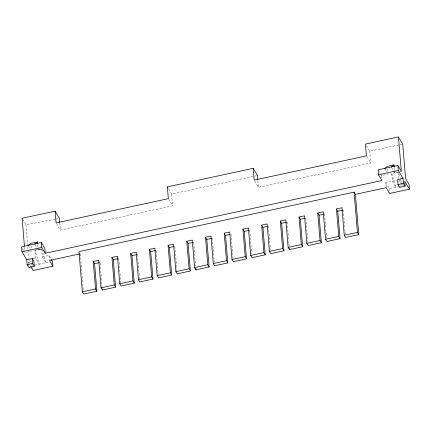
<?xml version="1.0" encoding="UTF-8"?>
<svg xmlns="http://www.w3.org/2000/svg" width="431" height="431" viewBox="0 0 431 431"><rect width="100%" height="100%" fill="white"/><g stroke="black" fill="none" stroke-linecap="round" stroke-linejoin="round"><path stroke-width="0.32" stroke-dasharray="2.15 1.62" d="M54.974 219.25L25.957 224.74L22.423 218.803M55.604 219.11L58.12 218.571M168.672 189.085L171.619 194.042L257.452 175.498M366.42 145.732L369.696 151.243L402.064 144.25M56.434 223.468L60.367 230.084L172.61 205.829L171.619 194.042M254.84 181.219L258.444 187.286L370.687 163.031L369.696 151.243M35.056 250.292L41.662 248.865L45.896 262.743L42.319 256.725L41.662 248.865L34.922 250.066L35.579 257.921L39.296 264.171L34.922 250.066M31.592 251.214L24.993 252.641L24.826 250.659M35.1 244.582L38.197 249.791L41.796 249.01M380.498 173.871L381.527 175.606L388.132 174.178L387.097 172.443M391.639 167.54L394.731 172.75L401.336 171.322M391.731 173.488L395.83 187.129L392.393 181.343L391.731 173.488L398.336 172.061L400.2 178.262M386.149 187.07L385.788 182.771L396.595 180.438M28.715 266.811L28.354 262.517L32.023 261.719M402.252 181.726L399.198 182.388L398.54 181.284M35.094 265.076L48.897 262.091M385.788 182.771L389.231 188.557L398.233 186.612M398.831 186.483L403.637 185.443M33.128 258.358L35.579 257.921M42.319 256.725L49.059 255.529L51.122 258.999M398.993 179.916L402.435 185.707L401.692 183.223M384.689 168.392L386.752 171.861M378.434 170.396L380.153 173.289M366.754 156.421L370.687 163.031M168.677 199.219L172.61 205.829M28.494 246.009L30.903 250.055M22.584 248.59L24.303 251.483M29.486 260.2L31.086 262.899M31.409 263.438L32.691 265.593M28.354 262.517L30.391 265.938M400.383 178.881L401.503 182.604M398.389 172.712L398.885 178.606M394.295 167.514L394.516 170.132M394.57 170.789L394.731 172.75M387.69 168.941L388.024 172.869M389.231 188.557L389.435 191.014M381.527 175.606L381.737 178.062M343.259 209.962L345.285 234.108M324.548 214.002L326.579 238.154M305.843 218.043L307.869 242.195M287.138 222.089L289.163 246.236M268.427 226.13L270.458 250.276M257.894 180.734L258.444 187.286M249.721 230.17L251.747 254.322M231.011 234.216L233.042 258.363M212.305 238.257L214.336 262.404M193.6 242.297L195.577 265.873M174.889 246.338L176.92 270.49M156.237 251.036L158.22 274.612M137.478 254.425L139.504 278.571M118.767 258.465L120.804 282.693M100.121 263.179L102.088 286.658M80.285 253.784L83.388 290.753M59.764 222.881L60.367 230.084M49.059 255.529L49.42 259.823M37.756 244.549L37.976 247.168M38.03 247.825L38.197 249.791M31.156 245.977L31.485 249.905M32.848 267.435L33.052 269.892M25.957 224.74L28.01 249.204M28.063 249.861L28.785 258.46M24.545 247.351L24.766 249.996"/><path stroke-width="0.65" d="M28.155 245.428L30.935 243.359L37.535 241.931L37.702 243.898M34.755 244L37.535 241.931M384.689 168.392L387.469 166.323L394.074 164.895L394.241 166.856M391.294 166.964L394.074 164.895M59.71 222.224L59.376 218.296L55.12 211.131L22.105 218.264L24.438 246.031M55.12 211.131L56.105 222.919L168.349 198.664L167.363 186.876L253.191 168.332L257.452 175.498L257.781 179.425M355.392 194.338L358.77 234.609L345.565 237.465L344.256 235.261L341.945 207.758L336.444 208.943L337.753 211.152L340.064 238.65L326.86 241.505L325.55 239.302L323.239 211.799L317.739 212.989L319.048 215.193L321.359 242.696L308.154 245.546L306.84 243.343L304.534 215.839L299.028 217.03L300.342 219.234L302.648 246.737L289.443 249.592L288.134 247.383L285.823 219.885L280.322 221.071L281.632 223.274L283.943 250.777L270.738 253.633L269.429 251.429L267.118 223.926L261.617 225.111L262.926 227.32L265.237 254.823L252.027 257.673L250.718 255.47L248.412 227.967L242.906 229.157L244.221 231.361L246.527 258.864L233.322 261.714L232.013 259.51L229.701 232.007L224.201 233.198L225.51 235.401L227.821 262.905L214.616 265.76L213.307 263.551L210.996 236.053L205.495 237.239L206.805 239.447L209.116 266.945L195.906 269.801L194.596 267.597L192.285 240.094L186.785 241.285L188.099 243.488L190.405 270.991L177.2 273.841L175.891 271.638L173.58 244.135L168.079 245.325L169.388 247.529L171.7 275.032L158.495 277.887L157.18 275.678L154.874 248.175L149.374 249.366L150.683 251.569L152.994 279.072L139.784 281.928L138.475 279.724L136.164 252.221L130.663 253.406L131.978 255.615L134.283 283.113L121.079 285.968L119.77 283.765L117.458 256.262L111.958 257.452L113.267 259.656L115.578 287.159L102.373 290.009L101.059 287.806L98.753 260.302L93.252 261.493L94.561 263.697L96.867 291.2L83.662 294.055L82.353 291.846L78.97 251.575L354.077 192.134L355.392 194.338L386.203 187.679L389.64 193.471L409.45 189.187L409.035 184.279L405.598 178.493L402.71 144.11L398.449 136.945L365.44 144.078L366.425 155.866L254.182 180.12L253.191 168.332M398.449 136.945L401.336 171.322L397.894 165.536L378.089 169.819L378.499 174.727L381.941 180.514L45.212 253.272L44.797 248.364L41.36 242.572L21.55 246.855L21.965 251.763L26.717 259.758L27.126 264.672L28.764 267.425L34.27 266.234L33.855 261.326L32.217 258.568L26.717 259.758M21.965 251.763L41.769 247.486L45.212 253.272M378.499 174.727L398.309 170.45L403.06 178.439L403.47 183.353L405.113 186.106L399.607 187.296L397.969 184.543L397.56 179.63L403.06 178.439M27.126 264.672L32.627 263.481L34.27 266.234M397.969 184.543L403.47 183.353M79.627 253.924L49.473 260.437L52.911 266.229L33.106 270.506L30.73 266.509M94.561 263.697L99.453 262.641M113.267 259.656L118.159 258.6M131.978 255.615L136.255 254.689M150.683 251.569L155.575 250.513M169.388 247.529L173.671 246.602M188.099 243.488L192.986 242.432M206.805 239.447L211.696 238.386M225.51 235.401L229.793 234.48M244.221 231.361L249.107 230.305M262.926 227.32L267.204 226.394M281.632 223.274L286.523 222.218M300.342 219.234L305.229 218.178M319.048 215.193L323.325 214.266M337.753 211.152L342.645 210.091M82.353 291.846L95.558 288.996L96.867 291.2M101.059 287.806L114.269 284.95L115.578 287.159M119.77 283.765L132.974 280.91L134.283 283.113M138.475 279.724L151.68 276.869L152.994 279.072M157.18 275.678L170.39 272.828L171.7 275.032M175.891 271.638L189.096 268.782L190.405 270.991M194.596 267.597L207.801 264.742L209.116 266.945M213.307 263.551L226.512 260.701L227.821 262.905M232.013 259.51L245.217 256.66L246.527 258.864M250.718 255.47L263.923 252.614L265.237 254.823M269.429 251.429L282.634 248.574L283.943 250.777M288.134 247.383L301.339 244.533L302.648 246.737M306.84 243.343L320.044 240.493L321.359 242.696M325.55 239.302L338.755 236.447L340.064 238.65M344.256 235.261L357.461 232.406L358.77 234.609M409.45 189.187L404.698 181.198L405.113 186.106M167.363 186.876L168.015 187.981M51.467 259.581L52.501 261.315L52.911 266.229M397.894 165.536L398.309 170.45M354.077 192.134L357.461 232.406M336.444 208.943L338.755 236.447M317.739 212.989L320.044 240.493M299.028 217.03L301.339 244.533M289.33 248.251L289.443 249.592M280.322 221.071L282.634 248.574M261.617 225.111L263.923 252.614M242.906 229.157L245.217 256.66M224.201 233.198L226.512 260.701M205.495 237.239L207.801 264.742M195.798 268.491L195.906 269.801M186.785 241.285L189.096 268.782M168.079 245.325L170.39 272.828M149.374 249.366L151.68 276.869M130.663 253.406L132.974 280.91M111.958 257.452L114.269 284.95M102.26 288.668L102.373 290.009M93.252 261.493L95.558 288.996M41.36 242.572L41.769 247.486M32.217 258.568L32.627 263.481"/></g></svg>
